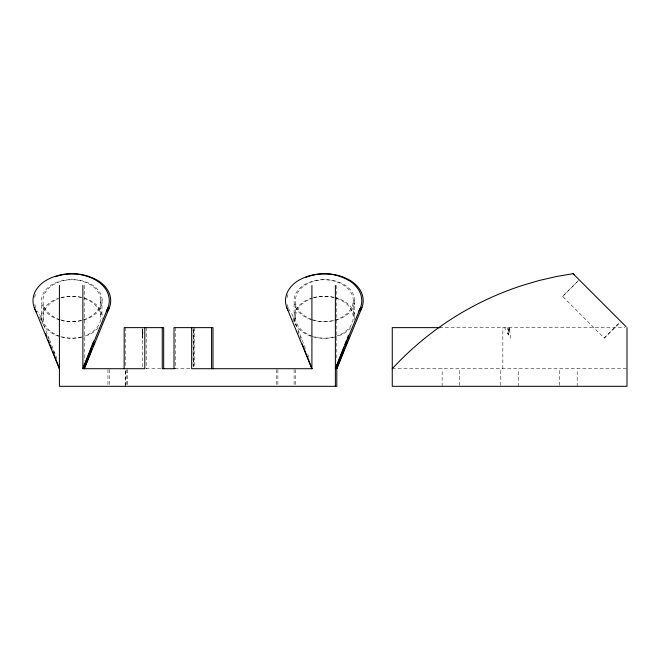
<?xml version="1.0" encoding="UTF-8"?>
<svg xmlns="http://www.w3.org/2000/svg" width="660" height="660" viewBox="0 0 660 660"><rect width="100%" height="100%" fill="white"/><g stroke="black" fill="none" stroke-linecap="round" stroke-linejoin="round"><path stroke-width="0.49" stroke-dasharray="3.3 2.47" d="M41.745 319.877L41.745 303.278M43.156 319.877L43.156 303.278M100.551 314.638L100.551 298.039M101.962 314.638L101.962 298.039M142.742 366.704L142.742 329.637M294.104 318.928L294.104 302.329M295.515 318.928L295.515 302.329M353.183 315.587L353.183 298.988M354.601 315.587L354.601 298.988M442.142 386.314L442.142 368.709M459.748 385.333L459.748 368.709M500.783 385.333L500.783 368.709M502.846 368.709L502.846 327.632M518.389 386.314L518.389 368.709M559.457 385.333L559.457 368.709M577.178 386.314L577.178 368.709M142.791 333.704L142.766 334.191L142.824 332.459L142.766 334.958L142.832 332.846M142.766 334.958L142.816 329.653M508.117 331.683L508.546 327.632M510.493 338.39L509.52 327.632L508.546 334.958L507.581 333.234L507.845 332.459L508.546 334.958L507.581 327.632M508.2 333.704L508.117 334.191L507.713 332.846M508.538 330.47L509.52 327.632M578.416 280.492L562.543 296.365L604.321 338.143L620.194 322.27M562.666 296.497L578.515 280.591M604.222 338.052L619.377 322.897M439.469 327.632L624.962 327.632M145.959 368.709L161.287 368.709M174.999 368.709L190.872 368.709M392.263 368.709L627 368.709M508.208 327.632L508.53 328.193M504.702 327.632L505.659 329.786M292.85 318.912L295.556 325.487M297.875 331.13L301.348 339.587M39.575 317.031L42.281 323.614M47.693 336.765L48.46 338.646M53.485 350.856L54.64 353.677M305.473 348.604L292.025 314.143A38.148 26.969 0 0 1 288.552 308.484M307.717 354.354L309.961 360.096M49.244 339.034L39.526 314.143A38.148 26.969 0 0 1 37.323 310.975M49.615 339.991L53.353 349.561M53.724 350.518L57.461 360.096M142.807 331.683L142.708 328.193M142.742 329.587L142.758 338.39M336.798 285.433L336.798 360.484M295.498 369.691L295.498 386.314M294.088 369.691L294.088 386.314M277.893 369.691L277.893 385.333M276.482 369.691L276.482 385.333M194.782 327.632L194.782 366.655M193.842 329.686L193.842 366.655M193.363 329.686L193.363 366.655M193.075 327.632L193.075 366.655M175.428 327.632L175.428 368.709M146.215 327.632L146.215 368.709M127.05 369.691L127.05 386.314M126.992 369.683L126.992 385.333M125.639 385.333L125.639 369.691L125.581 386.314M125.581 327.632L125.581 366.655M109.387 369.683L109.329 386.314M107.976 369.683L107.918 386.314M84.299 285.433L84.299 360.484M59.647 319.976A29.634 20.955 0 0 1 47.734 287.81A29.634 20.955 0 0 1 94.759 287.999A29.634 20.955 0 0 1 82.327 320.067M81.436 320.314A29.634 20.955 0 0 1 61.454 320.463M84.397 298.51A29.634 20.955 0 0 1 100.782 317.377A29.634 20.955 0 0 1 84.092 336.105M81.436 336.905A29.634 20.955 0 0 1 61.454 337.062M58.765 336.295A29.634 20.955 0 0 1 41.514 317.485A29.634 20.955 0 0 1 58.196 298.411M60.852 297.602A29.634 20.955 0 0 1 82.64 297.94M310.918 319.58A29.634 20.955 0 0 1 306.562 283.536A29.634 20.955 0 0 1 353.125 298.534A29.634 20.955 0 0 1 311.792 319.869M336.369 298.328A29.634 20.955 0 0 1 350.608 325.949A29.634 20.955 0 0 1 311.792 336.468M310.918 336.179A29.634 20.955 0 0 1 294.005 317.212A29.634 20.955 0 0 1 311.033 298.295M313.714 297.512A29.634 20.955 0 0 1 335.495 298.048M288.214 307.642A38.148 26.969 0 0 1 287.158 303.674M287.158 297.643A38.148 26.969 0 0 1 288.214 293.675M312.337 319.58A29.634 20.955 0 0 1 307.981 283.536A29.634 20.955 0 0 1 354.544 298.534A29.634 20.955 0 0 1 313.211 319.869M350.798 327.64A29.634 20.955 0 0 1 336.781 336.501M334.991 337.004A29.634 20.955 0 0 1 313.211 336.468M312.337 336.179A29.634 20.955 0 0 1 295.424 317.212A29.634 20.955 0 0 1 312.444 298.295M313.335 298.015A29.634 20.955 0 0 1 334.183 297.322M335.107 297.545A29.634 20.955 0 0 1 354.205 321.049M60.184 319.696A29.634 20.955 0 0 1 55.168 283.693A29.634 20.955 0 0 1 102.003 298.262A29.634 20.955 0 0 1 61.066 319.976M35.714 307.642A38.148 26.969 0 0 1 34.658 303.674M34.658 297.643A38.148 26.969 0 0 1 35.714 293.675M98.142 327.838A29.634 20.955 0 0 1 83.746 336.666M81.939 337.136A29.634 20.955 0 0 1 61.066 336.575M60.184 336.295A29.634 20.955 0 0 1 42.933 317.823A29.634 20.955 0 0 1 58.74 298.716M61.372 297.85A29.634 20.955 0 0 1 83.16 297.685M84.059 297.94A29.634 20.955 0 0 1 102.069 319.209"/><path stroke-width="0.99" d="M627 327.632L627 386.314L392.263 386.314L392.263 327.632L440.146 327.632M93.72 340.948L82.879 368.709L144.804 368.709L144.804 327.632M84.299 363.932L84.299 368.709L91.773 349.561M92.895 346.69L94.388 342.862M343.975 346.69L335.379 368.709L360.484 307.642M344.718 344.776L346.591 339.991M347.333 338.077L348.455 335.206M344.644 348.604L336.798 368.709L361.903 307.642M345.386 346.69L347.259 341.905M348.001 339.991L349.123 337.12M107.992 307.642L82.879 368.709L82.879 285.433M84.299 368.709L109.403 307.642M55.325 276.763C69.77 271.582 86.617 273.158 99.536 281.589A38.148 26.969 0 0 1 107.299 311.792M305.984 277.299C320.925 271.648 338.547 272.712 352.027 281.589A38.148 26.969 0 0 1 360.764 310.159M626.084 326.708L573.053 273.685L555.951 276.614L539.047 280.533L522.398 285.433A304.986 304.986 0 0 0 392.263 368.709M174.446 368.709L162.269 368.709L162.269 327.632M312.296 368.709L191.656 368.709L191.656 327.632M573.053 273.685L573.977 274.609M286.795 307.642L311.908 368.709L311.908 285.433M34.303 307.642L59.408 368.709L52.684 351.475M302.189 343.819L311.908 368.709M45.581 333.292L46.703 336.163M48.197 339.991L49.319 342.862M50.069 344.776L51.934 349.561M336.798 364.889L336.798 386.314L59.408 386.314L59.408 285.433M335.379 285.433L335.379 386.314M212.99 368.709L212.99 327.632L174.009 327.632L174.009 368.709M211.571 327.632L211.571 368.709M163.688 368.709L163.688 327.632L124.171 327.632L124.171 368.709M358.883 310.984A38.148 26.969 0 0 0 350.617 281.589C334.653 271.177 312.634 271.177 296.67 281.589A38.148 26.969 0 0 0 287.941 310.159M106.846 310.159A38.148 26.969 0 0 0 98.117 281.589C82.153 271.177 60.134 271.177 44.17 281.589A38.148 26.969 0 0 0 36.399 311.792"/></g></svg>
